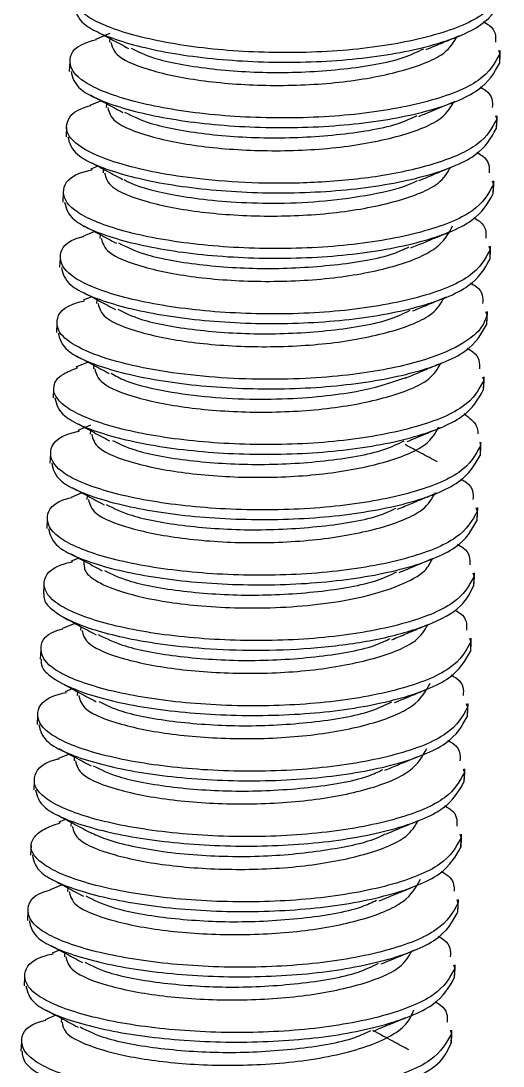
# Model space of a CAD drawing. Header units: millimetres. Extents: x 15 to 415, y 5 to 292.
# Drawn here: x 232.22 to 236.63, y 179.07 to 188.63 of the extents above; entities that cross this region are included whole.
import ezdxf

# ---------------------------------------------------------------- set-up
doc = ezdxf.new("R2010")
doc.units = ezdxf.units.MM
doc.layers.get('0').update_dxf_attribs({"lineweight": 5})

msp = doc.modelspace()

# ---------------------------------------------------------------- linework, layer by layer
at = {"color": 18, "linetype": 'Continuous', "lineweight": 25, "true_color": 0x000000}
for p, q in [((233.0333, 188.5173), (232.9012, 188.4622)), ((233.0311, 188.4716), (233.0293, 188.4359)), ((236.5915, 188.3623), (236.6039, 188.3297)), ((236.6039, 188.3299), (236.5996, 188.2422)), ((236.6022, 188.2465), (236.6079, 188.3621)), ((232.6649, 188.2574), (232.6606, 188.1697)), ((232.953, 187.9006), (232.85, 187.858)), ((233.0015, 187.8746), (232.9998, 187.8382)), ((236.5623, 187.7644), (236.5745, 187.7327)), ((236.5744, 187.7322), (236.5701, 187.6445)), ((236.5726, 187.6488), (236.5783, 187.7643)), ((232.6354, 187.6597), (232.631, 187.572)), ((232.9229, 187.3024), (232.8572, 187.2751)), ((232.972, 187.276), (232.9702, 187.2406)), ((236.5324, 187.1668), (236.5448, 187.1343)), ((236.5431, 187.0512), (236.5488, 187.1667)), ((232.6058, 187.0621), (232.6015, 186.9744)), ((236.5448, 187.1345), (236.5405, 187.0468)), ((232.8932, 186.7033), (232.7902, 186.6604)), ((232.9424, 186.6769), (232.9407, 186.6429)), ((236.5027, 186.5692), (236.5152, 186.5363)), ((236.5153, 186.5368), (236.511, 186.4491)), ((236.5136, 186.4535), (236.5193, 186.5691)), ((232.5763, 186.4643), (232.572, 186.3767)), ((232.8663, 186.107), (232.789, 186.0748)), ((232.9129, 186.0819), (232.9111, 186.0451)), ((236.4736, 185.9713), (236.4859, 185.9394)), ((236.4858, 185.9391), (236.4814, 185.8514)), ((236.484, 185.8559), (236.4897, 185.9712)), ((232.5467, 185.8665), (232.5424, 185.7789)), ((232.8323, 185.5099), (232.7206, 185.4637)), ((232.8833, 185.4825), (232.8816, 185.4474)), ((236.444, 185.3737), (236.4563, 185.3416)), ((236.4562, 185.3414), (236.4519, 185.2537)), ((236.4545, 185.2582), (236.4602, 185.3736)), ((232.5172, 185.2689), (232.5129, 185.1812)), ((232.8561, 184.9315), (232.7404, 184.8832)), ((232.8537, 184.8838), (232.8521, 184.8498)), ((236.0387, 184.9007), (236.066, 184.912)), ((236.4196, 184.7763), (236.4266, 184.7432)), ((236.4249, 184.6606), (236.4307, 184.776)), ((232.4877, 184.6712), (232.4833, 184.5836)), ((236.4267, 184.7436), (236.4224, 184.656)), ((232.7771, 184.313), (232.6776, 184.2716)), ((232.8243, 184.2877), (232.8225, 184.252)), ((236.3848, 184.1783), (236.3971, 184.1459)), ((236.3971, 184.1459), (236.3928, 184.0583)), ((236.3954, 184.0628), (236.4011, 184.1782)), ((232.4581, 184.0735), (232.4538, 183.9858)), ((232.7467, 183.7169), (232.6769, 183.6879)), ((232.7948, 183.691), (232.793, 183.6543)), ((236.3555, 183.5805), (236.3677, 183.5487)), ((236.3676, 183.5482), (236.3633, 183.4606)), ((236.3659, 183.465), (236.3716, 183.5804)), ((232.4286, 183.4758), (232.4243, 183.3881)), ((232.713, 183.1181), (232.5991, 183.0709)), ((232.7651, 183.0902), (232.7634, 183.0567)), ((236.3256, 182.983), (236.338, 182.9503)), ((236.3381, 182.9505), (236.3337, 182.8629)), ((236.3363, 182.8673), (236.342, 182.9829)), ((232.3991, 182.8782), (232.3947, 182.7905)), ((232.6882, 182.519), (232.6216, 182.4912)), ((232.7356, 182.4936), (232.7339, 182.4589)), ((236.296, 182.3853), (236.3084, 182.3524)), ((236.3068, 182.2695), (236.3125, 182.3852)), ((232.3695, 182.2804), (232.3652, 182.1927)), ((236.3085, 182.3528), (236.3042, 182.2652)), ((232.6587, 181.9232), (232.5609, 181.8826)), ((232.7062, 181.8977), (232.7044, 181.8612)), ((236.2669, 181.7874), (236.2791, 181.7556)), ((236.279, 181.7551), (236.2747, 181.6675)), ((236.2772, 181.6718), (236.2829, 181.7873)), ((232.34, 181.6826), (232.3356, 181.595)), ((232.6271, 181.3256), (232.5652, 181.2999)), ((232.6766, 181.299), (232.6748, 181.2635)), ((236.2372, 181.1898), (236.2495, 181.1576)), ((236.2495, 181.1574), (236.2451, 181.0698)), ((236.2477, 181.0741), (236.2534, 181.1897)), ((232.3104, 181.0851), (232.3061, 180.9973)), ((232.5964, 180.7264), (232.4859, 180.6804)), ((232.6469, 180.6993), (232.6453, 180.6659)), ((236.2093, 180.5923), (236.2198, 180.5592)), ((236.2199, 180.5597), (236.2156, 180.4721)), ((236.2182, 180.4764), (236.2239, 180.5921)), ((232.2809, 180.4873), (232.2766, 180.3997)), ((232.5712, 180.1291), (232.5039, 180.101)), ((232.6175, 180.1042), (232.6157, 180.0681)), ((236.1781, 179.9944), (236.1904, 179.9621)), ((236.1886, 179.8787), (236.1943, 179.9943)), ((232.2514, 179.8895), (232.247, 179.8019)), ((236.1904, 179.962), (236.186, 179.8744)), ((232.5383, 179.533), (232.4384, 179.4917)), ((232.588, 179.5063), (232.5862, 179.4704)), ((236.1487, 179.3966), (236.1609, 179.3648)), ((236.1608, 179.3643), (236.1565, 179.2767)), ((236.1591, 179.281), (236.1648, 179.3965)), ((232.2218, 179.2919), (232.2175, 179.2042))]:
    msp.add_line(p, q, dxfattribs=at)
for points, knots in [([(236.6334, 188.9271), (236.5869, 188.8431), (236.4938, 188.6751), (235.9969, 188.48), (235.3192, 188.3592), (234.5368, 188.3272), (233.775, 188.3828), (233.1502, 188.5115), (232.7478, 188.6901), (232.6654, 188.8773), (232.7418, 189.0083), (232.9016, 189.0484), (232.9059, 189.0494)], [0, 0, 0, 0, 0.1107773, 0.2215538, 0.3323306, 0.4431077, 0.5538845, 0.6646612, 0.7754378, 0.886215, 0.9969921, 1, 1, 1, 1]), ([(232.7066, 188.7674), (232.7197, 188.7124), (232.7478, 188.5946), (233.1494, 188.4239), (233.7698, 188.2951), (234.5328, 188.2395), (235.3149, 188.2715), (235.9926, 188.3923), (236.4895, 188.5875), (236.5825, 188.7555), (236.629, 188.8395)], [0, 0, 0, 0, 0.1110995, 0.238085, 0.3650709, 0.4920567, 0.6190427, 0.7460284, 0.8730145, 1, 1, 1, 1]), ([(236.4526, 188.6246), (236.471, 188.6135), (236.5702, 188.554), (236.5665, 188.489), (236.5634, 188.4361)], [0, 0, 0, 0, 0.1854771, 1, 1, 1, 1]), ([(232.9161, 188.5332), (232.9636, 188.5078), (233.0586, 188.4568), (233.1557, 188.4046), (233.2042, 188.3786)], [0, 0, 0, 0, 0.500296, 1, 1, 1, 1]), ([(235.9301, 188.3698), (235.9814, 188.3911), (236.0842, 188.4338), (236.1887, 188.4771), (236.2409, 188.4988)], [0, 0, 0, 0, 0.4998398, 1, 1, 1, 1]), ([(236.6039, 188.3297), (236.5575, 188.2457), (236.4647, 188.0777), (235.9682, 187.8824), (235.2909, 187.7615), (234.5086, 187.7294), (233.7468, 187.7849), (233.1215, 187.9134), (232.7194, 188.0918), (232.6335, 188.2796), (232.7199, 188.4138), (232.8937, 188.4561), (232.9096, 188.46)], [0, 0, 0, 0, 0.109882, 0.219764, 0.329646, 0.439528, 0.54941, 0.659291, 0.769173, 0.879055, 0.988937, 1, 1, 1, 1]), ([(233.0426, 188.4358), (233.0536, 188.3927), (233.0771, 188.3003), (233.407, 188.1668), (233.916, 188.0681), (234.5414, 188.0295), (235.1833, 188.0624), (235.7355, 188.1687), (236.1123, 188.3169), (236.1816, 188.4368), (236.2101, 188.486)], [0, 0, 0, 0, 0.115802, 0.247838, 0.379873, 0.511908, 0.643944, 0.775979, 0.908014, 1, 1, 1, 1]), ([(233.2277, 188.3814), (233.2907, 188.3502), (233.4479, 188.2724), (233.9266, 188.1869), (234.5466, 188.1468), (235.1807, 188.1822), (235.6699, 188.2628), (235.8476, 188.3485), (235.906, 188.3766)], [0, 0, 0, 0, 0.129706, 0.323576, 0.517445, 0.711315, 0.905186, 1, 1, 1, 1]), ([(232.6768, 188.1696), (232.6901, 188.1145), (232.7186, 187.9966), (233.1208, 187.8259), (233.7414, 187.6972), (234.5044, 187.6417), (235.2864, 187.6739), (235.9638, 187.7948), (236.4603, 187.99), (236.5531, 188.158), (236.5996, 188.242)], [0, 0, 0, 0, 0.1113312, 0.2382841, 0.3652363, 0.492189, 0.6191416, 0.7460942, 0.873047, 1, 1, 1, 1]), ([(236.4232, 188.0269), (236.4413, 188.016), (236.5407, 187.9565), (236.537, 187.8915), (236.5339, 187.8382)], [0, 0, 0, 0, 0.181717, 1, 1, 1, 1]), ([(232.8532, 187.9543), (232.9023, 187.9279), (233.0003, 187.8752), (233.1002, 187.8215), (233.1501, 187.7946)], [0, 0, 0, 0, 0.500181, 1, 1, 1, 1]), ([(236.5745, 187.7327), (236.5329, 187.6535), (236.4523, 187.5), (236.0436, 187.3215), (235.5259, 187.2043), (234.9573, 187.1474), (234.4068, 187.1411), (233.9163, 187.173), (233.5096, 187.2302), (233.1128, 187.319), (232.8084, 187.436), (232.6609, 187.5576), (232.6336, 187.6316), (232.6356, 187.668), (232.6512, 187.7394), (232.6844, 187.8136), (232.8487, 187.8545), (232.8565, 187.8564)], [0, 0, 0, 0, 0.103776, 0.201136, 0.292068, 0.376558, 0.454596, 0.526171, 0.591274, 0.649897, 0.747305, 0.818928, 0.864614, 0.877701, 0.884269, 0.994506, 1, 1, 1, 1]), ([(233.013, 187.8381), (233.0241, 187.7949), (233.0476, 187.7026), (233.3779, 187.5691), (233.8872, 187.4705), (234.5129, 187.4319), (235.155, 187.465), (235.7072, 187.5714), (236.0847, 187.7204), (236.1539, 187.841), (236.1826, 187.891)], [0, 0, 0, 0, 0.1156669, 0.2475153, 0.3793637, 0.5112113, 0.6430584, 0.7749047, 0.9067507, 1, 1, 1, 1]), ([(235.861, 187.7573), (235.8963, 187.7719), (235.9643, 187.8), (236.0602, 187.8404), (236.1431, 187.8747), (236.1764, 187.8884), (236.1939, 187.8957)], [0, 0, 0, 0, 0.25681, 0.494465, 0.733238, 1, 1, 1, 1]), ([(233.1674, 187.7966), (233.2391, 187.7607), (233.4043, 187.6781), (233.8971, 187.5889), (234.5185, 187.549), (235.151, 187.5848), (235.6271, 187.6617), (235.7961, 187.7421), (235.8448, 187.7653)], [0, 0, 0, 0, 0.148385, 0.341698, 0.535011, 0.728324, 0.921637, 1, 1, 1, 1]), ([(232.6472, 187.5719), (232.6606, 187.5168), (232.6892, 187.3988), (233.0919, 187.2281), (233.7131, 187.0995), (234.4765, 187.0442), (235.2586, 187.0765), (235.9358, 187.1976), (236.4318, 187.393), (236.5241, 187.561), (236.5702, 187.645)], [0, 0, 0, 0, 0.111422, 0.238362, 0.365303, 0.492243, 0.619182, 0.746122, 0.873061, 1, 1, 1, 1]), ([(236.394, 187.429), (236.4121, 187.4181), (236.5113, 187.3587), (236.5074, 187.2937), (236.5043, 187.2407)], [0, 0, 0, 0, 0.183556, 1, 1, 1, 1]), ([(236.5448, 187.1343), (236.4984, 187.0504), (236.4056, 186.8824), (235.9088, 186.6872), (235.2312, 186.5663), (234.4485, 186.5343), (233.6866, 186.5899), (233.0612, 186.7186), (232.6601, 186.897), (232.5732, 187.0851), (232.6668, 187.2213), (232.8502, 187.265), (232.874, 187.2707)], [0, 0, 0, 0, 0.109304, 0.218608, 0.327913, 0.437217, 0.546522, 0.655827, 0.765133, 0.874438, 0.983726, 1, 1, 1, 1]), ([(232.8665, 187.3328), (232.9136, 187.3074), (233.0078, 187.2567), (233.1042, 187.2048), (233.1523, 187.1789)], [0, 0, 0, 0, 0.500185, 1, 1, 1, 1]), ([(232.9838, 187.2405), (232.9946, 187.1975), (233.0177, 187.1051), (233.3469, 186.9716), (233.8558, 186.8727), (234.4813, 186.8339), (235.1236, 186.8668), (235.6761, 186.9731), (236.0529, 187.1212), (236.1222, 187.241), (236.1505, 187.29)], [0, 0, 0, 0, 0.115471, 0.247607, 0.379744, 0.51188, 0.644018, 0.776156, 0.908293, 1, 1, 1, 1]), ([(235.8617, 187.17), (235.9129, 187.1913), (236.0153, 187.2339), (236.1194, 187.2771), (236.1714, 187.2987)], [0, 0, 0, 0, 0.499893, 1, 1, 1, 1]), ([(233.1642, 187.1789), (233.1758, 187.1717), (233.257, 187.1218), (233.5022, 187.0592), (233.8509, 187.0005), (234.1946, 186.9687), (234.5887, 186.9592), (235.0183, 186.9799), (235.4369, 187.0414), (235.7327, 187.1084), (235.8338, 187.1635), (235.8503, 187.1725)], [0, 0, 0, 0, 0.029332, 0.205857, 0.309039, 0.421926, 0.544506, 0.676769, 0.818703, 0.970292, 1, 1, 1, 1]), ([(232.618, 186.9743), (232.6311, 186.9193), (232.659, 186.8015), (233.0605, 186.6307), (233.681, 186.5018), (234.4443, 186.4462), (235.2267, 186.4782), (235.9045, 186.5991), (236.4013, 186.7945), (236.4941, 186.9627), (236.5405, 187.0467)], [0, 0, 0, 0, 0.110984, 0.237985, 0.364987, 0.491989, 0.618992, 0.745994, 0.872997, 1, 1, 1, 1]), ([(236.364, 186.8312), (236.3826, 186.8201), (236.4816, 186.7607), (236.4778, 186.6958), (236.4747, 186.6431)], [0, 0, 0, 0, 0.186745, 1, 1, 1, 1]), ([(232.7953, 186.7557), (232.8443, 186.7295), (232.9422, 186.6771), (233.042, 186.6236), (233.0919, 186.5968)], [0, 0, 0, 0, 0.500229, 1, 1, 1, 1]), ([(232.9541, 186.6428), (232.965, 186.5996), (232.9884, 186.5073), (233.318, 186.3739), (233.8267, 186.2751), (234.4521, 186.2364), (235.0932, 186.2694), (235.6487, 186.3751), (236.0562, 186.5418), (236.1327, 186.6839), (236.1709, 186.755)], [0, 0, 0, 0, 0.111225, 0.238192, 0.36516, 0.492128, 0.619097, 0.746064, 0.873032, 1, 1, 1, 1]), ([(235.7869, 186.5543), (235.8265, 186.5701), (235.9005, 186.5998), (235.9909, 186.6379), (236.0505, 186.6627), (236.1053, 186.6852), (236.1298, 186.6952), (236.1467, 186.7021)], [0, 0, 0, 0, 0.272985, 0.510672, 0.62459, 0.740936, 1, 1, 1, 1]), ([(236.5152, 186.5363), (236.4687, 186.4523), (236.3756, 186.2843), (235.8788, 186.0892), (235.2013, 185.9684), (234.419, 185.9363), (233.6573, 185.9919), (233.0324, 186.1205), (232.63, 186.2991), (232.5468, 186.4863), (232.6247, 186.6179), (232.7867, 186.6583), (232.7928, 186.6598)], [0, 0, 0, 0, 0.110631, 0.221261, 0.331891, 0.442522, 0.553152, 0.663782, 0.774413, 0.885043, 0.995673, 1, 1, 1, 1]), ([(233.1128, 186.5995), (233.1831, 186.5644), (233.3468, 186.4826), (233.8373, 186.3939), (234.4588, 186.3538), (235.0911, 186.3898), (235.5615, 186.4648), (235.7266, 186.5428), (235.7709, 186.5637)], [0, 0, 0, 0, 0.1468714, 0.3422442, 0.5376166, 0.7329877, 0.9283589, 1, 1, 1, 1]), ([(232.5883, 186.3765), (232.6015, 186.3215), (232.6298, 186.2037), (233.0316, 186.033), (233.652, 185.9042), (234.4149, 185.8487), (235.1968, 185.8807), (235.8744, 186.0015), (236.3713, 186.1966), (236.4643, 186.3646), (236.5109, 186.4486)], [0, 0, 0, 0, 0.1112117, 0.2381813, 0.3651512, 0.4921206, 0.6190908, 0.7460602, 0.8730302, 1, 1, 1, 1]), ([(236.3345, 186.2338), (236.3526, 186.2229), (236.452, 186.1634), (236.4483, 186.0983), (236.4453, 186.0451)], [0, 0, 0, 0, 0.1829387, 1, 1, 1, 1]), ([(232.7953, 186.1452), (232.8427, 186.1197), (232.9375, 186.0687), (233.0346, 186.0164), (233.0831, 185.9903)], [0, 0, 0, 0, 0.500293, 1, 1, 1, 1]), ([(235.8058, 185.9776), (235.8571, 185.999), (235.9596, 186.0417), (236.0639, 186.085), (236.116, 186.1067)], [0, 0, 0, 0, 0.4998284, 1, 1, 1, 1]), ([(236.4859, 185.9394), (236.47, 185.8967), (236.4337, 185.7993), (236.2377, 185.65), (235.859, 185.4982), (235.3624, 185.4019), (234.8662, 185.358), (234.4369, 185.3477), (233.9839, 185.3662), (233.534, 185.4166), (233.1216, 185.4995), (232.7881, 185.6119), (232.571, 185.7479), (232.5264, 185.9027), (232.6036, 186.0238), (232.7816, 186.0668), (232.801, 186.0715)], [0, 0, 0, 0, 0.055173, 0.125888, 0.21209, 0.313713, 0.370574, 0.431323, 0.495959, 0.564478, 0.636875, 0.713148, 0.793294, 0.877308, 0.986624, 1, 1, 1, 1]), ([(232.9243, 186.045), (232.9354, 186.0018), (232.9591, 185.9094), (233.2895, 185.7759), (233.7988, 185.6773), (234.4244, 185.6388), (235.0663, 185.6719), (235.6184, 185.7783), (235.9957, 185.927), (236.0649, 186.0475), (236.0935, 186.0973)], [0, 0, 0, 0, 0.1158102, 0.2476798, 0.3795482, 0.5114173, 0.6432854, 0.7751528, 0.9070203, 1, 1, 1, 1]), ([(233.1043, 185.9927), (233.1689, 185.9607), (233.3275, 185.8821), (233.8085, 185.796), (234.4287, 185.7559), (235.0625, 185.7914), (235.5499, 185.8716), (235.7265, 185.9565), (235.7836, 185.984)], [0, 0, 0, 0, 0.132854, 0.326499, 0.520145, 0.71379, 0.907435, 1, 1, 1, 1]), ([(232.5585, 185.7788), (232.5719, 185.7236), (232.6006, 185.6057), (233.0034, 185.4349), (233.6244, 185.3064), (234.3877, 185.251), (235.1697, 185.2833), (235.8469, 185.4044), (236.343, 185.5997), (236.4353, 185.7677), (236.4815, 185.8517)], [0, 0, 0, 0, 0.111474, 0.238407, 0.36534, 0.492272, 0.619205, 0.746137, 0.873069, 1, 1, 1, 1]), ([(236.3052, 185.6359), (236.3233, 185.6251), (236.4226, 185.5656), (236.4188, 185.5006), (236.4157, 185.4475)], [0, 0, 0, 0, 0.182039, 1, 1, 1, 1]), ([(232.7276, 185.5661), (232.777, 185.5396), (232.8757, 185.4866), (232.9761, 185.4326), (233.0263, 185.4056)], [0, 0, 0, 0, 0.500144, 1, 1, 1, 1]), ([(236.4563, 185.3416), (236.4101, 185.2576), (236.3176, 185.0896), (235.8212, 184.8942), (235.1438, 184.7733), (234.3611, 184.7411), (233.5992, 184.7965), (232.9729, 184.9254), (232.5739, 185.1029), (232.4892, 185.2699), (232.5675, 185.3916), (232.6912, 185.4402), (232.74, 185.4593)], [0, 0, 0, 0, 0.110833, 0.221666, 0.332499, 0.443332, 0.554165, 0.664999, 0.775833, 0.886644, 0.955263, 1, 1, 1, 1]), ([(232.895, 185.4473), (232.9059, 185.4041), (232.9292, 185.3115), (233.2589, 185.1778), (233.768, 185.0788), (234.3937, 185.0401), (235.0359, 185.0731), (235.5883, 185.1797), (235.9657, 185.3286), (236.035, 185.4492), (236.0636, 185.499)], [0, 0, 0, 0, 0.1154971, 0.2474451, 0.3793935, 0.5113442, 0.6432958, 0.775249, 0.9072033, 1, 1, 1, 1]), ([(235.7378, 185.3635), (235.7766, 185.3796), (235.8325, 185.4027), (235.9041, 185.4332), (235.9508, 185.4529), (235.992, 185.4701), (236.0421, 185.4904), (236.06, 185.4976), (236.0725, 185.5026)], [0, 0, 0, 0, 0.266522, 0.383978, 0.495593, 0.606825, 0.724033, 1, 1, 1, 1]), ([(233.0452, 185.4069), (233.0832, 185.3844), (233.1836, 185.3252), (233.4872, 185.2497), (233.8828, 185.1915), (234.3004, 185.1671), (234.6985, 185.1727), (235.0531, 185.2034), (235.4287, 185.2613), (235.6299, 185.3301), (235.7538, 185.3725)], [0, 0, 0, 0, 0.090538, 0.238663, 0.377383, 0.506684, 0.626556, 0.736984, 0.837961, 1, 1, 1, 1]), ([(232.5293, 185.1811), (232.5424, 185.126), (232.5706, 185.0078), (232.9727, 184.8368), (233.5935, 184.7078), (234.3569, 184.6523), (235.1392, 184.6845), (235.8168, 184.8057), (236.3133, 185.0014), (236.4057, 185.1698), (236.452, 185.254)], [0, 0, 0, 0, 0.1111461, 0.2381227, 0.3650998, 0.4920778, 0.6190567, 0.7460373, 0.8730182, 1, 1, 1, 1]), ([(236.2763, 185.0387), (236.3222, 185.0018), (236.3983, 184.9407), (236.4018, 184.8784), (236.4032, 184.8536)], [0, 0, 0, 0, 0.602513, 1, 1, 1, 1]), ([(236.4266, 184.7432), (236.38, 184.6592), (236.287, 184.4912), (235.79, 184.296), (235.1124, 184.1753), (234.33, 184.1433), (233.5683, 184.1989), (232.9432, 184.3276), (232.542, 184.506), (232.455, 184.6941), (232.5482, 184.8303), (232.7311, 184.874), (232.7545, 184.8796)], [0, 0, 0, 0, 0.109328, 0.218655, 0.327983, 0.43731, 0.546638, 0.655965, 0.765293, 0.874621, 0.983948, 1, 1, 1, 1]), ([(232.7416, 184.944), (232.7889, 184.9185), (232.8837, 184.8677), (232.9805, 184.8157), (233.029, 184.7898)], [0, 0, 0, 0, 0.500213, 1, 1, 1, 1]), ([(232.8655, 184.8497), (232.8764, 184.8066), (232.8996, 184.7143), (233.229, 184.5809), (233.7377, 184.4821), (234.3631, 184.4433), (235.0048, 184.4762), (235.5582, 184.5823), (235.943, 184.7351), (236.0143, 184.8607), (236.0454, 184.9155)], [0, 0, 0, 0, 0.114397, 0.245123, 0.375848, 0.506574, 0.637299, 0.768025, 0.89875, 1, 1, 1, 1]), ([(235.7538, 184.7826), (235.8054, 184.804), (235.8996, 184.843), (235.9953, 184.8827), (236.0387, 184.9007)], [0, 0, 0, 0, 0.547526, 1, 1, 1, 1]), ([(233.0557, 184.793), (233.1175, 184.7626), (233.2737, 184.6856), (233.7505, 184.6007), (234.3707, 184.5607), (235.0048, 184.5963), (235.493, 184.6768), (235.6698, 184.7621), (235.7274, 184.7898)], [0, 0, 0, 0, 0.127237, 0.32193, 0.516624, 0.711316, 0.906008, 1, 1, 1, 1]), ([(236.0321, 184.5959), (235.9825, 184.6225), (235.8833, 184.6758), (235.7859, 184.7282), (235.7372, 184.7544)], [0, 0, 0, 0, 0.500132, 1, 1, 1, 1]), ([(232.4998, 184.5835), (232.5129, 184.5285), (232.541, 184.4107), (232.9426, 184.24), (233.563, 184.1112), (234.326, 184.0556), (235.108, 184.0876), (235.7857, 184.2084), (236.2826, 184.4035), (236.3757, 184.5715), (236.4223, 184.6555)], [0, 0, 0, 0, 0.111115, 0.238098, 0.365082, 0.492065, 0.619049, 0.746033, 0.873016, 1, 1, 1, 1]), ([(236.2458, 184.4407), (236.2642, 184.4297), (236.3634, 184.3702), (236.3597, 184.3052), (236.3566, 184.2522)], [0, 0, 0, 0, 0.184913, 1, 1, 1, 1]), ([(232.683, 184.3634), (232.7319, 184.3373), (232.8296, 184.2849), (232.929, 184.2314), (232.9787, 184.2047)], [0, 0, 0, 0, 0.5002309, 1, 1, 1, 1]), ([(232.8358, 184.2519), (232.8468, 184.2087), (232.8704, 184.1163), (233.2004, 183.9828), (233.7094, 183.8842), (234.3349, 183.8455), (234.9766, 183.8786), (235.5296, 183.9848), (235.9133, 184.1373), (235.9841, 184.2624), (236.0149, 184.3167)], [0, 0, 0, 0, 0.114763, 0.245575, 0.376388, 0.5072, 0.638013, 0.768825, 0.899637, 1, 1, 1, 1]), ([(235.667, 184.1641), (235.7097, 184.1812), (235.7707, 184.2057), (235.8497, 184.239), (235.9004, 184.2604), (235.9453, 184.2791), (235.9831, 184.2946), (236.0134, 184.3067), (236.0246, 184.3114), (236.0307, 184.3138)], [0, 0, 0, 0, 0.283416, 0.404259, 0.515728, 0.62361, 0.735254, 0.858396, 1, 1, 1, 1]), ([(236.3971, 184.1459), (236.3508, 184.0619), (236.2581, 183.8939), (235.7617, 183.6986), (235.0844, 183.5776), (234.3022, 183.5454), (233.5403, 183.6009), (232.915, 183.7294), (232.5123, 183.908), (232.4281, 184.0953), (232.508, 184.2276), (232.6729, 184.2685), (232.6814, 184.2706)], [0, 0, 0, 0, 0.1104408, 0.2208817, 0.3313225, 0.4417637, 0.5522047, 0.6626455, 0.7730865, 0.8835276, 0.9939684, 1, 1, 1, 1]), ([(232.9981, 184.2071), (233.0674, 184.1725), (233.2303, 184.0911), (233.7191, 184.0029), (234.3403, 183.9628), (234.9725, 183.9987), (235.4438, 184.074), (235.6095, 184.1523), (235.6545, 184.1736)], [0, 0, 0, 0, 0.144897, 0.340449, 0.536, 0.731551, 0.927102, 1, 1, 1, 1]), ([(232.47, 183.9857), (232.4833, 183.9306), (232.5118, 183.8127), (232.9142, 183.6419), (233.5349, 183.5132), (234.298, 183.4578), (235.0799, 183.49), (235.7573, 183.6109), (236.2537, 183.8062), (236.3464, 183.9742), (236.3928, 184.0582)], [0, 0, 0, 0, 0.1113626, 0.2383105, 0.3652588, 0.4922069, 0.6191553, 0.7461034, 0.8730516, 1, 1, 1, 1]), ([(236.2165, 183.8429), (236.2345, 183.8321), (236.3339, 183.7726), (236.3302, 183.7075), (236.3272, 183.6543)], [0, 0, 0, 0, 0.181603, 1, 1, 1, 1]), ([(232.6747, 183.7557), (232.7221, 183.7301), (232.8168, 183.6791), (232.9139, 183.6268), (232.9624, 183.6006)], [0, 0, 0, 0, 0.5002599, 1, 1, 1, 1]), ([(232.7983, 183.6542), (232.7983, 183.6376), (232.7983, 183.591), (232.8947, 183.505), (233.1355, 183.3989), (233.4948, 183.3193), (233.8783, 183.2749), (234.2246, 183.2569), (234.6046, 183.2617), (234.9976, 183.2953), (235.3766, 183.362), (235.7001, 183.465), (235.9242, 183.5845), (235.9686, 183.6746), (235.9868, 183.7116)], [0, 0, 0, 0, 0.04506, 0.126458, 0.227762, 0.348883, 0.417193, 0.490499, 0.568796, 0.652081, 0.740348, 0.833592, 0.931808, 1, 1, 1, 1]), ([(235.6811, 183.5842), (235.7322, 183.6055), (235.8345, 183.6482), (235.9386, 183.6915), (235.9906, 183.7131)], [0, 0, 0, 0, 0.499844, 1, 1, 1, 1]), ([(236.3677, 183.5487), (236.3216, 183.4647), (236.2294, 183.2966), (235.7332, 183.1012), (235.056, 182.98), (234.2735, 182.9477), (233.5114, 183.0031), (232.8855, 183.1317), (232.4835, 183.3101), (232.3959, 183.498), (232.4883, 183.6348), (232.6705, 183.6786), (232.6935, 183.6841)], [0, 0, 0, 0, 0.109362, 0.218724, 0.328085, 0.437447, 0.546809, 0.656171, 0.765533, 0.874895, 0.984262, 1, 1, 1, 1]), ([(232.9835, 183.6029), (233.049, 183.5705), (233.2085, 183.4914), (233.6912, 183.405), (234.3117, 183.3651), (234.9451, 183.4007), (235.4295, 183.4801), (235.604, 183.5639), (235.6589, 183.5903)], [0, 0, 0, 0, 0.13493, 0.32892, 0.52291, 0.7169, 0.910891, 1, 1, 1, 1]), ([(232.4283, 183.388), (232.4275, 183.3748), (232.4248, 183.3291), (232.4973, 183.2367), (232.6723, 183.1346), (232.9243, 183.0467), (233.1951, 182.9795), (233.5415, 182.9216), (233.9605, 182.8814), (234.4395, 182.8682), (234.9528, 182.8917), (235.4625, 182.9603), (235.9121, 183.0797), (236.2586, 183.2488), (236.3278, 183.389), (236.3634, 183.4611)], [0, 0, 0, 0, 0.027203, 0.094234, 0.185161, 0.239739, 0.300312, 0.366876, 0.439424, 0.51795, 0.602447, 0.692909, 0.789327, 0.891694, 1, 1, 1, 1]), ([(236.1933, 183.2417), (236.2093, 183.232), (236.3056, 183.1738), (236.3012, 183.1101), (236.2975, 183.0569)], [0, 0, 0, 0, 0.1657558, 1, 1, 1, 1]), ([(232.6056, 183.1757), (232.6552, 183.1491), (232.7543, 183.096), (232.8551, 183.0419), (232.9055, 183.0149)], [0, 0, 0, 0, 0.5001379, 1, 1, 1, 1]), ([(236.338, 182.9503), (236.2916, 182.8663), (236.1987, 182.6984), (235.7018, 182.5032), (235.0241, 182.3824), (234.2416, 182.3504), (233.4796, 182.406), (232.8547, 182.5347), (232.4521, 182.7134), (232.3707, 182.9002), (232.4444, 183.0306), (232.6007, 183.0699), (232.602, 183.0702)], [0, 0, 0, 0, 0.111009, 0.222019, 0.333029, 0.444039, 0.55505, 0.66606, 0.777071, 0.888082, 0.999078, 1, 1, 1, 1]), ([(232.777, 183.0566), (232.7878, 183.0136), (232.8109, 182.9213), (233.1401, 182.7878), (233.6489, 182.6889), (234.2744, 182.6501), (234.9166, 182.683), (235.4691, 182.7892), (235.846, 182.9373), (235.9154, 183.0571), (235.9438, 183.1062)], [0, 0, 0, 0, 0.11546, 0.247586, 0.379711, 0.511837, 0.643963, 0.776089, 0.908215, 1, 1, 1, 1]), ([(235.6141, 182.9693), (235.6568, 182.9868), (235.7172, 183.0116), (235.796, 183.0455), (235.8455, 183.0666), (235.8882, 183.0844), (235.9224, 183.098), (235.9476, 183.1076), (235.9547, 183.1103), (235.9585, 183.1118)], [0, 0, 0, 0, 0.280007, 0.395981, 0.502034, 0.606148, 0.717994, 0.846809, 1, 1, 1, 1]), ([(232.9257, 183.0172), (232.999, 182.9804), (233.1658, 182.8969), (233.6615, 182.8071), (234.2835, 182.7673), (234.9156, 182.8034), (235.3872, 182.8791), (235.553, 182.9577), (235.5983, 182.9792)], [0, 0, 0, 0, 0.152142, 0.3459, 0.539657, 0.733413, 0.92717, 1, 1, 1, 1]), ([(232.4019, 182.7903), (232.402, 182.7672), (232.4022, 182.713), (232.5217, 182.5951), (232.8477, 182.4471), (233.4757, 182.318), (234.2369, 182.2624), (235.0198, 182.2944), (235.6975, 182.4152), (236.1944, 182.6106), (236.2873, 182.7787), (236.3337, 182.8627)], [0, 0, 0, 0, 0.047574, 0.111355, 0.238304, 0.365253, 0.492202, 0.619151, 0.746101, 0.873051, 1, 1, 1, 1]), ([(232.7473, 182.4588), (232.7582, 182.4157), (232.7816, 182.3234), (233.1113, 182.1899), (233.6201, 182.0912), (234.2456, 182.0525), (234.8866, 182.0855), (235.4421, 182.1912), (235.8495, 182.3579), (235.9259, 182.5), (235.9641, 182.5711)], [0, 0, 0, 0, 0.111261, 0.238223, 0.365186, 0.492149, 0.619112, 0.746074, 0.873037, 1, 1, 1, 1]), ([(236.1572, 182.6474), (236.1757, 182.6363), (236.2749, 182.5769), (236.271, 182.512), (236.2679, 182.4592)], [0, 0, 0, 0, 0.1866027, 1, 1, 1, 1]), ([(236.3084, 182.3524), (236.2619, 182.2684), (236.1689, 182.1005), (235.6722, 181.9053), (234.9948, 181.7845), (234.2125, 181.7524), (233.4508, 181.808), (232.8256, 181.9366), (232.4242, 182.1149), (232.3369, 182.303), (232.4292, 182.4389), (232.6111, 182.4826), (232.6337, 182.488)], [0, 0, 0, 0, 0.109381, 0.218762, 0.328143, 0.437524, 0.546905, 0.656286, 0.765667, 0.875048, 0.984429, 1, 1, 1, 1]), ([(232.6167, 182.5574), (232.6643, 182.5318), (232.7595, 182.4808), (232.8569, 182.4286), (232.9055, 182.4025)], [0, 0, 0, 0, 0.500286, 1, 1, 1, 1]), ([(235.6389, 182.3938), (235.6907, 182.4153), (235.7943, 182.4583), (235.8996, 182.5019), (235.9523, 182.5237)], [0, 0, 0, 0, 0.499826, 1, 1, 1, 1]), ([(232.9299, 182.4056), (232.9935, 182.374), (233.1513, 182.2959), (233.6311, 182.2101), (234.2513, 182.17), (234.8856, 182.2054), (235.376, 182.2864), (235.5544, 182.3725), (235.6136, 182.401)], [0, 0, 0, 0, 0.130767, 0.324094, 0.517418, 0.710744, 0.904068, 1, 1, 1, 1]), ([(232.3815, 182.1926), (232.3947, 182.1376), (232.423, 182.0197), (232.825, 181.849), (233.4454, 181.7203), (234.2083, 181.6648), (234.9903, 181.6968), (235.6678, 181.8176), (236.1646, 182.0128), (236.2576, 182.1808), (236.3041, 182.2647)], [0, 0, 0, 0, 0.111248, 0.238213, 0.365178, 0.492142, 0.619107, 0.746071, 0.873036, 1, 1, 1, 1]), ([(236.1277, 182.0499), (236.1459, 182.039), (236.2453, 181.9795), (236.2416, 181.9144), (236.2385, 181.8612)], [0, 0, 0, 0, 0.182455, 1, 1, 1, 1]), ([(232.5654, 181.9733), (232.6144, 181.947), (232.7122, 181.8945), (232.8117, 181.8409), (232.8615, 181.8142)], [0, 0, 0, 0, 0.500179, 1, 1, 1, 1]), ([(232.7175, 181.8611), (232.7286, 181.8179), (232.7524, 181.7255), (233.0828, 181.592), (233.5921, 181.4934), (234.2179, 181.4549), (234.859, 181.4881), (235.4142, 181.5941), (235.821, 181.7609), (235.8968, 181.903), (235.9347, 181.9741)], [0, 0, 0, 0, 0.111476, 0.238409, 0.365342, 0.492274, 0.619206, 0.746138, 0.873069, 1, 1, 1, 1]), ([(235.5513, 181.7749), (235.5949, 181.7931), (235.6945, 181.8347), (235.7963, 181.8771), (235.8536, 181.9009)], [0, 0, 0, 0, 0.437279, 1, 1, 1, 1]), ([(236.2791, 181.7556), (236.2362, 181.6751), (236.15, 181.5132), (235.6852, 181.3203), (235.0346, 181.1945), (234.2618, 181.1536), (233.4882, 181.2009), (232.9423, 181.306), (232.621, 181.4165), (232.4463, 181.5095), (232.3452, 181.6082), (232.3328, 181.7335), (232.3905, 181.8371), (232.5574, 181.8784), (232.5675, 181.8809)], [0, 0, 0, 0, 0.105392, 0.212157, 0.320292, 0.429798, 0.540673, 0.652918, 0.709843, 0.767114, 0.824734, 0.8827, 0.992888, 1, 1, 1, 1]), ([(232.8798, 181.8163), (232.9493, 181.7816), (233.1124, 181.7002), (233.6014, 181.612), (234.2226, 181.5719), (234.8545, 181.608), (235.3235, 181.6826), (235.4878, 181.76), (235.5311, 181.7805)], [0, 0, 0, 0, 0.145517, 0.341559, 0.537603, 0.733645, 0.929688, 1, 1, 1, 1]), ([(232.3517, 181.5949), (232.3652, 181.5397), (232.3939, 181.4218), (232.7967, 181.251), (233.4178, 181.1225), (234.1811, 181.0671), (234.9631, 181.0995), (235.6403, 181.2205), (236.1363, 181.4159), (236.2286, 181.5839), (236.2748, 181.6679)], [0, 0, 0, 0, 0.111475, 0.238408, 0.365341, 0.492273, 0.619205, 0.746137, 0.873069, 1, 1, 1, 1]), ([(236.0985, 181.452), (236.1166, 181.4412), (236.2158, 181.3817), (236.212, 181.3167), (236.2089, 181.2636)], [0, 0, 0, 0, 0.1823729, 1, 1, 1, 1]), ([(232.5569, 181.3634), (232.6043, 181.3379), (232.699, 181.2869), (232.7961, 181.2346), (232.8446, 181.2085)], [0, 0, 0, 0, 0.500221, 1, 1, 1, 1]), ([(235.5591, 181.1907), (235.6103, 181.212), (235.7125, 181.2547), (235.8166, 181.2979), (235.8687, 181.3196)], [0, 0, 0, 0, 0.499865, 1, 1, 1, 1]), ([(236.2495, 181.1576), (236.2032, 181.0736), (236.1107, 180.9056), (235.6141, 180.7103), (234.9366, 180.5894), (234.1539, 180.5572), (233.3922, 180.6127), (232.7654, 180.7416), (232.4345, 180.8897), (232.3306, 180.9995), (232.3113, 181.0543), (232.3099, 181.0814), (232.3112, 181.0948), (232.3124, 181.1016), (232.3132, 181.1049), (232.3136, 181.1066), (232.3138, 181.1074), (232.3139, 181.1078), (232.3139, 181.108), (232.318, 181.1239), (232.3413, 181.1697), (232.4099, 181.2365), (232.5274, 181.2771), (232.5817, 181.2959)], [0, 0, 0, 0, 0.109043, 0.218086, 0.327129, 0.436173, 0.545217, 0.654261, 0.763306, 0.818091, 0.845517, 0.859234, 0.866093, 0.869522, 0.871237, 0.872095, 0.872524, 0.872738, 0.872845, 0.872863, 0.902453, 0.954879, 1, 1, 1, 1]), ([(232.6883, 181.2635), (232.6991, 181.2203), (232.7224, 181.1277), (233.052, 180.9941), (233.561, 180.8951), (234.1866, 180.8563), (234.8288, 180.8893), (235.3813, 180.9958), (235.7585, 181.1445), (235.8277, 181.2648), (235.8563, 181.3144)], [0, 0, 0, 0, 0.115489, 0.247502, 0.379515, 0.51153, 0.643545, 0.775562, 0.907581, 1, 1, 1, 1]), ([(232.8511, 181.2087), (232.8958, 181.1876), (232.9953, 181.1404), (233.2274, 181.0796), (233.5128, 181.0293), (233.8278, 180.9971), (234.1534, 180.9839), (234.5785, 180.9907), (235.0598, 181.0457), (235.4294, 181.1243), (235.5391, 181.1858), (235.5507, 181.1924)], [0, 0, 0, 0, 0.089414, 0.199235, 0.306353, 0.410767, 0.512478, 0.611483, 0.800511, 0.97885, 1, 1, 1, 1]), ([(232.3225, 180.9972), (232.3357, 180.9421), (232.3638, 180.8241), (232.7656, 180.6531), (233.3864, 180.5241), (234.1498, 180.4685), (234.9321, 180.5007), (235.6098, 180.6219), (236.1063, 180.8175), (236.1989, 180.9858), (236.2452, 181.07)], [0, 0, 0, 0, 0.111092, 0.238076, 0.365062, 0.492048, 0.619034, 0.746022, 0.873011, 1, 1, 1, 1]), ([(236.0672, 180.8521), (236.0967, 180.8324), (236.1855, 180.7728), (236.1855, 180.7098), (236.1854, 180.6676)], [0, 0, 0, 0, 0.331011, 1, 1, 1, 1]), ([(232.4913, 180.7826), (232.5409, 180.7561), (232.6399, 180.7031), (232.7406, 180.6492), (232.7909, 180.6222)], [0, 0, 0, 0, 0.5001742, 1, 1, 1, 1]), ([(232.6587, 180.6658), (232.6696, 180.6227), (232.6929, 180.5304), (233.0223, 180.397), (233.531, 180.2982), (234.1565, 180.2594), (234.7976, 180.2924), (235.3532, 180.3981), (235.7607, 180.5647), (235.8372, 180.7068), (235.8755, 180.7779)], [0, 0, 0, 0, 0.111147, 0.238126, 0.365105, 0.492084, 0.619063, 0.746042, 0.873021, 1, 1, 1, 1]), ([(236.2198, 180.5592), (236.1732, 180.4752), (236.0801, 180.3073), (235.5832, 180.1121), (234.9056, 179.9914), (234.1233, 179.9593), (233.3615, 180.015), (232.7368, 180.1436), (232.3342, 180.3223), (232.2523, 180.5093), (232.3269, 180.6398), (232.4846, 180.6796), (232.4871, 180.6803)], [0, 0, 0, 0, 0.11091, 0.22182, 0.332729, 0.443639, 0.554549, 0.665459, 0.776369, 0.887279, 0.998189, 1, 1, 1, 1]), ([(235.4983, 180.5792), (235.5473, 180.5996), (235.6454, 180.6405), (235.7448, 180.6817), (235.7945, 180.7024)], [0, 0, 0, 0, 0.499912, 1, 1, 1, 1]), ([(232.8117, 180.6249), (232.8837, 180.5888), (233.049, 180.5061), (233.5423, 180.4167), (234.1642, 180.3767), (234.7963, 180.4128), (235.2659, 180.4877), (235.4303, 180.5653), (235.4739, 180.5859)], [0, 0, 0, 0, 0.150129, 0.344993, 0.539857, 0.73472, 0.929583, 1, 1, 1, 1]), ([(232.293, 180.3996), (232.3061, 180.3446), (232.3343, 180.2268), (232.7359, 180.0561), (233.3562, 179.9273), (234.1192, 179.8717), (234.9012, 179.9037), (235.5789, 180.0245), (236.0758, 180.2196), (236.1689, 180.3876), (236.2155, 180.4716)], [0, 0, 0, 0, 0.111138, 0.238118, 0.365098, 0.492079, 0.619059, 0.74604, 0.87302, 1, 1, 1, 1]), ([(232.4912, 180.172), (232.5391, 180.1463), (232.6347, 180.095), (232.7325, 180.0424), (232.7814, 180.0161)], [0, 0, 0, 0, 0.500295, 1, 1, 1, 1]), ([(236.039, 180.2568), (236.0573, 180.2458), (236.1567, 180.1863), (236.1529, 180.1213), (236.1499, 180.0682)], [0, 0, 0, 0, 0.184306, 1, 1, 1, 1]), ([(236.1904, 179.9621), (236.1441, 179.8781), (236.0516, 179.7101), (235.5552, 179.5147), (234.878, 179.3938), (234.0957, 179.3615), (233.3338, 179.4169), (232.7082, 179.5455), (232.3064, 179.7238), (232.2186, 179.912), (232.3111, 180.0481), (232.4937, 180.0919), (232.5169, 180.0974)], [0, 0, 0, 0, 0.109337, 0.218673, 0.32801, 0.437346, 0.546683, 0.656019, 0.765355, 0.874692, 0.984029, 1, 1, 1, 1]), ([(232.629, 180.068), (232.64, 180.0248), (232.6636, 179.9324), (232.9938, 179.7989), (233.5029, 179.7002), (234.1284, 179.6616), (234.7703, 179.6946), (235.3225, 179.801), (235.6996, 179.9495), (235.7688, 180.0697), (235.7974, 180.1193)], [0, 0, 0, 0, 0.115788, 0.247735, 0.379684, 0.511632, 0.64358, 0.775529, 0.907477, 1, 1, 1, 1]), ([(235.5164, 180.0026), (235.5681, 180.0241), (235.6715, 180.0671), (235.7767, 180.1107), (235.8294, 180.1326)], [0, 0, 0, 0, 0.499806, 1, 1, 1, 1]), ([(232.8022, 180.0186), (232.8685, 179.9856), (233.0287, 179.906), (233.5127, 179.819), (234.1331, 179.779), (234.767, 179.8144), (235.2566, 179.8951), (235.4346, 179.9809), (235.4933, 180.0091)], [0, 0, 0, 0, 0.1359696, 0.328338, 0.5207073, 0.7130759, 0.9054457, 1, 1, 1, 1]), ([(232.2632, 179.8018), (232.2765, 179.7467), (232.3051, 179.6287), (232.7075, 179.4579), (233.3284, 179.3293), (234.0915, 179.2739), (234.8735, 179.3061), (235.5508, 179.4271), (236.0471, 179.6224), (236.1398, 179.7904), (236.1861, 179.8744)], [0, 0, 0, 0, 0.111388, 0.238332, 0.365278, 0.492222, 0.619167, 0.746111, 0.873056, 1, 1, 1, 1]), ([(236.0098, 179.659), (236.0278, 179.6482), (236.1271, 179.5887), (236.1234, 179.5236), (236.1204, 179.4704)], [0, 0, 0, 0, 0.181611, 1, 1, 1, 1]), ([(232.4436, 179.5839), (232.4927, 179.5575), (232.591, 179.5047), (232.6909, 179.451), (232.7408, 179.4241)], [0, 0, 0, 0, 0.5001362, 1, 1, 1, 1]), ([(232.5961, 179.4702), (232.6005, 179.4388), (232.6108, 179.3667), (232.8233, 179.2518), (233.2111, 179.1447), (233.6715, 179.0878), (234.0886, 179.0729), (234.4232, 179.0803), (234.7587, 179.1091), (235.0785, 179.1607), (235.3647, 179.2356), (235.5962, 179.3331), (235.7632, 179.4501), (235.7986, 179.5385), (235.8166, 179.5833)], [0, 0, 0, 0, 0.081549, 0.187248, 0.301314, 0.423726, 0.488376, 0.555137, 0.624009, 0.694991, 0.768081, 0.84328, 0.920587, 1, 1, 1, 1]), ([(235.4435, 179.3876), (235.4928, 179.4082), (235.5913, 179.4494), (235.6913, 179.4911), (235.7413, 179.512)], [0, 0, 0, 0, 0.499925, 1, 1, 1, 1]), ([(236.1609, 179.3648), (236.1148, 179.2808), (236.0225, 179.1127), (235.5263, 178.9173), (234.849, 178.7962), (234.0665, 178.7639), (233.3043, 178.8193), (232.6787, 178.9479), (232.276, 179.1265), (232.1917, 179.3137), (232.2722, 179.4466), (232.4378, 179.4877), (232.4468, 179.4899)], [0, 0, 0, 0, 0.110405, 0.220809, 0.331214, 0.441619, 0.552024, 0.662429, 0.772834, 0.88324, 0.993645, 1, 1, 1, 1]), ([(232.7597, 179.4262), (232.8299, 179.3912), (232.9938, 179.3095), (233.4841, 179.221), (234.1055, 179.1811), (234.7377, 179.2171), (235.2099, 179.2929), (235.3761, 179.3717), (235.4219, 179.3934)], [0, 0, 0, 0, 0.14611, 0.341065, 0.53602, 0.730975, 0.92593, 1, 1, 1, 1]), ([(235.7686, 179.2177), (235.7469, 179.2294), (235.7042, 179.2522), (235.5957, 179.3104), (235.5024, 179.3598), (235.4399, 179.3929)], [0, 0, 0, 0, 0.254444, 0.499792, 1, 1, 1, 1]), ([(232.2277, 179.204), (232.2307, 179.1702), (232.2379, 179.089), (232.4445, 178.9538), (232.8561, 178.8148), (233.3793, 178.7284), (233.8783, 178.6923), (234.2944, 178.6868), (234.7241, 178.7083), (235.1449, 178.7601), (235.5309, 178.8444), (235.8497, 178.9611), (236.0833, 179.1069), (236.1319, 179.2197), (236.1566, 179.2772)], [0, 0, 0, 0, 0.069002, 0.165751, 0.274453, 0.39507, 0.460161, 0.528262, 0.599372, 0.67349, 0.750613, 0.83074, 0.91387, 1, 1, 1, 1])]:
    msp.add_open_spline(points, degree=3, knots=knots, dxfattribs=at)

doc.saveas('drawing.dxf')
